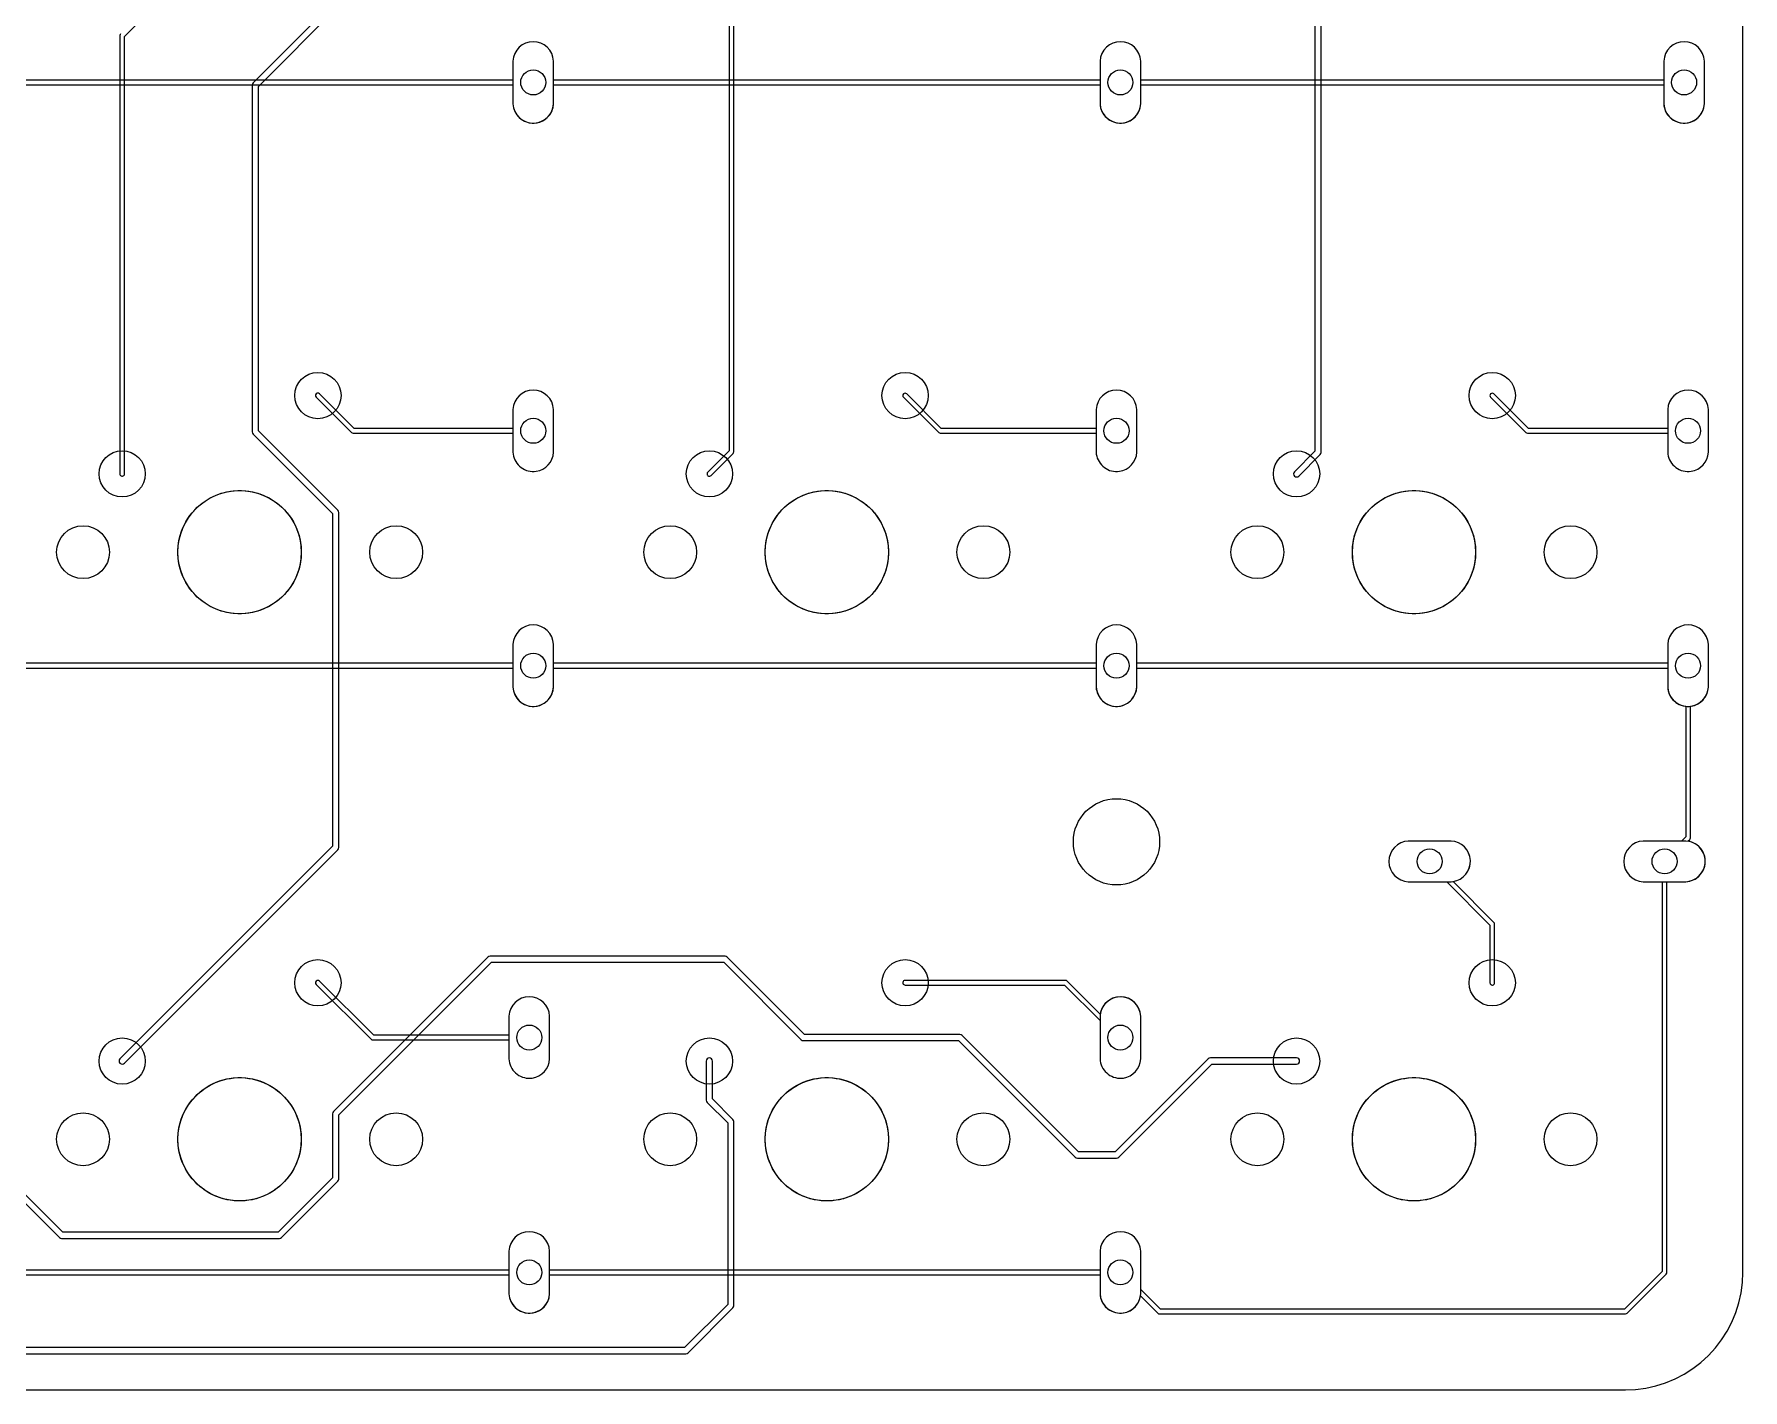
# Model space of a CAD drawing. Header units: millimetres. Extents: x 0 to 364, y 2 to 117.
# Drawn here: x 309.1 to 364.5, y 3.8 to 47.8 of the extents above; entities that cross this region are included whole.
import ezdxf

# ---------------------------------------------------------------- set-up
doc = ezdxf.new("R2010")
doc.units = ezdxf.units.MM

msp = doc.modelspace()

# ---------------------------------------------------------------- linework, layer by layer
at = {"layer": '16_copper'}
for points in [[(331.603, 50.559), (331.603, 34.277), (330.908, 33.582), (330.895, 33.564), (330.888, 33.544), (330.886, 33.522), (330.891, 33.501), (330.901, 33.482), (330.917, 33.467), (330.936, 33.456), (330.957, 33.452), (330.979, 33.454, 0.14139), (331.016, 33.474), (331.733, 34.192, 0.198912), (331.756, 34.246), (331.756, 50.59, 0.198912)], [(350.606, 50.573), (350.606, 34.263), (349.941, 33.599, 1), (350.083, 33.457), (350.777, 34.151, 0.198912), (350.806, 34.222), (350.806, 50.614, 0.198912)], [(318.738, 48.789), (316.159, 46.21, 0.198912), (316.13, 46.139), (316.13, 34.887, 0.198912), (316.159, 34.816), (318.738, 32.237), (318.738, 21.446), (311.841, 14.549, 1), (311.983, 14.407), (318.909, 21.333, 0.198912), (318.938, 21.404), (318.938, 32.279, 0.198912), (318.909, 32.349), (316.33, 34.928), (316.33, 46.098), (318.909, 48.677, 0.198912)], [(311.858, 47.806, 0.198912), (311.836, 47.752), (311.836, 33.528), (311.839, 33.506), (311.848, 33.487), (311.862, 33.47), (311.881, 33.459), (311.902, 33.453), (311.923, 33.453, 0.371202), (311.988, 33.528), (311.988, 47.72), (312.474, 48.206, 0.198912)], [(307.269, 11.359), (309.877, 8.751, 0.198912), (309.948, 8.722), (317.013, 8.722, 0.198912), (317.083, 8.751), (318.909, 10.577, 0.198912), (318.938, 10.647), (318.938, 12.727), (323.891, 17.68), (331.429, 17.68), (333.939, 15.169, 0.198912), (334.01, 15.14), (339.049, 15.14), (342.829, 11.359, 0.198912), (342.9, 11.33), (344.17, 11.33, 0.198912), (344.241, 11.359), (347.259, 14.378), (350.012, 14.378, 1), (350.012, 14.578), (347.218, 14.578, 0.198912), (347.147, 14.549), (344.129, 11.53), (342.941, 11.53), (339.161, 15.311, 0.198912), (339.09, 15.34), (334.051, 15.34), (331.541, 17.851, 0.198912), (331.47, 17.88), (323.85, 17.88, 0.198912), (323.779, 17.851), (318.767, 12.839, 0.198912), (318.738, 12.768), (318.738, 10.689), (316.971, 8.922), (309.99, 8.922), (307.44, 11.471)], [(302.26, 4.98), (330.2, 4.98, 0.198912), (330.271, 5.009), (331.727, 6.465, 0.198912), (331.756, 6.536), (331.756, 12.514, 0.198912), (331.727, 12.585), (331.062, 13.249), (331.062, 14.478, 1), (330.862, 14.478), (330.862, 13.208, 0.198912), (330.891, 13.137), (331.556, 12.473), (331.556, 6.577), (330.159, 5.18), (302.301, 5.18)]]:
    msp.add_lwpolyline(points, format="xyb", dxfattribs=at)
for points in [[(325.344, 44.914, 0.357805), (325.907, 45.535), (325.907, 46.921, 0.952079), (324.587, 46.921), (324.587, 45.535), (324.593, 45.471), (324.606, 45.407), (324.624, 45.345), (324.649, 45.285), (324.68, 45.228), (324.716, 45.174), (324.757, 45.124), (324.803, 45.078), (324.853, 45.037), (324.907, 45), (324.964, 44.97), (325.024, 44.945), (325.086, 44.926), (325.15, 44.914), (325.215, 44.907), (325.279, 44.907)], [(344.394, 44.914, 0.357805), (344.957, 45.535), (344.957, 46.921, 0.952079), (343.637, 46.921), (343.637, 45.535), (343.643, 45.471), (343.656, 45.407), (343.674, 45.345), (343.699, 45.285), (343.73, 45.228), (343.766, 45.174), (343.807, 45.124), (343.853, 45.078), (343.903, 45.037), (343.957, 45), (344.014, 44.97), (344.074, 44.945), (344.136, 44.926), (344.2, 44.914), (344.265, 44.907), (344.329, 44.907)], [(362.682, 44.914, 0.357805), (363.245, 45.535), (363.245, 46.921, 0.952079), (361.925, 46.921), (361.925, 45.535), (361.931, 45.471), (361.944, 45.407), (361.962, 45.345), (361.987, 45.285), (362.018, 45.228), (362.054, 45.174), (362.095, 45.124), (362.141, 45.078), (362.191, 45.037), (362.245, 45), (362.302, 44.97), (362.362, 44.945), (362.424, 44.926), (362.488, 44.914), (362.553, 44.907), (362.617, 44.907)], [(325.344, 33.611, 0.357805), (325.907, 34.232), (325.907, 35.618, 0.952079), (324.587, 35.618), (324.587, 34.232), (324.593, 34.168), (324.606, 34.104), (324.624, 34.042), (324.649, 33.982), (324.68, 33.925), (324.716, 33.871), (324.757, 33.821), (324.803, 33.775), (324.853, 33.734), (324.907, 33.697), (324.964, 33.667), (325.024, 33.642), (325.086, 33.623), (325.15, 33.611), (325.215, 33.604), (325.279, 33.604)], [(344.267, 33.611, 0.357805), (344.83, 34.232), (344.83, 35.618, 0.952079), (343.51, 35.618), (343.51, 34.232), (343.516, 34.168), (343.529, 34.104), (343.547, 34.042), (343.572, 33.982), (343.603, 33.925), (343.639, 33.871), (343.68, 33.821), (343.726, 33.775), (343.776, 33.734), (343.83, 33.697), (343.887, 33.667), (343.947, 33.642), (344.009, 33.623), (344.073, 33.611), (344.138, 33.604), (344.202, 33.604)], [(362.809, 33.611, 0.357805), (363.372, 34.232), (363.372, 35.618, 0.952079), (362.052, 35.618), (362.052, 34.232), (362.058, 34.168), (362.071, 34.104), (362.089, 34.042), (362.114, 33.982), (362.145, 33.925), (362.181, 33.871), (362.222, 33.821), (362.268, 33.775), (362.318, 33.734), (362.372, 33.697), (362.429, 33.667), (362.489, 33.642), (362.551, 33.623), (362.615, 33.611), (362.68, 33.604), (362.744, 33.604)], [(325.344, 25.991, 0.357805), (325.907, 26.612), (325.907, 27.998, 0.952079), (324.587, 27.998), (324.587, 26.612), (324.593, 26.548), (324.606, 26.484), (324.624, 26.422), (324.649, 26.362), (324.68, 26.305), (324.716, 26.251), (324.757, 26.201), (324.803, 26.155), (324.853, 26.114), (324.907, 26.077), (324.964, 26.047), (325.024, 26.022), (325.086, 26.003), (325.15, 25.991), (325.215, 25.984), (325.279, 25.984)], [(344.267, 25.991, 0.357805), (344.83, 26.612), (344.83, 27.998, 0.952079), (343.51, 27.998), (343.51, 26.612), (343.516, 26.548), (343.529, 26.484), (343.547, 26.422), (343.572, 26.362), (343.603, 26.305), (343.639, 26.251), (343.68, 26.201), (343.726, 26.155), (343.776, 26.114), (343.83, 26.077), (343.887, 26.047), (343.947, 26.022), (344.009, 26.003), (344.073, 25.991), (344.138, 25.984), (344.202, 25.984)], [(362.809, 25.991, 0.357805), (363.372, 26.612), (363.372, 27.998, 0.952079), (362.052, 27.998), (362.052, 26.612), (362.058, 26.548), (362.071, 26.484), (362.089, 26.422), (362.114, 26.362), (362.145, 26.305), (362.181, 26.251), (362.222, 26.201), (362.268, 26.155), (362.318, 26.114), (362.372, 26.077), (362.429, 26.047), (362.489, 26.022), (362.551, 26.003), (362.615, 25.991), (362.68, 25.984), (362.744, 25.984)], [(355.087, 20.301, 0.906346), (355.023, 21.615), (353.637, 21.615, 0.952079), (353.637, 20.295), (355.023, 20.295)], [(362.707, 20.301, 0.906346), (362.643, 21.615), (361.257, 21.615, 0.952079), (361.257, 20.295), (362.643, 20.295)], [(325.217, 13.926, 0.357805), (325.78, 14.547), (325.78, 15.933, 0.952079), (324.46, 15.933), (324.46, 14.547), (324.466, 14.483), (324.479, 14.419), (324.497, 14.357), (324.522, 14.297), (324.553, 14.24), (324.589, 14.186), (324.63, 14.136), (324.676, 14.09), (324.726, 14.049), (324.78, 14.012), (324.837, 13.982), (324.897, 13.957), (324.959, 13.938), (325.023, 13.926), (325.088, 13.919), (325.152, 13.919)], [(344.394, 13.926, 0.357805), (344.957, 14.547), (344.957, 15.933, 0.952079), (343.637, 15.933), (343.637, 14.547), (343.643, 14.483), (343.656, 14.419), (343.674, 14.357), (343.699, 14.297), (343.73, 14.24), (343.766, 14.186), (343.807, 14.136), (343.853, 14.09), (343.903, 14.049), (343.957, 14.012), (344.014, 13.982), (344.074, 13.957), (344.136, 13.938), (344.2, 13.926), (344.265, 13.919), (344.329, 13.919)], [(325.217, 6.306, 0.357805), (325.78, 6.927), (325.78, 8.313, 0.952079), (324.46, 8.313), (324.46, 6.927), (324.466, 6.863), (324.479, 6.799), (324.497, 6.737), (324.522, 6.677), (324.553, 6.62), (324.589, 6.566), (324.63, 6.516), (324.676, 6.47), (324.726, 6.429), (324.78, 6.392), (324.837, 6.362), (324.897, 6.337), (324.959, 6.318), (325.023, 6.306), (325.088, 6.299), (325.152, 6.299)], [(344.394, 6.306, 0.357805), (344.957, 6.927), (344.957, 8.313, 0.952079), (343.637, 8.313), (343.637, 6.927), (343.643, 6.863), (343.656, 6.799), (343.674, 6.737), (343.699, 6.677), (343.73, 6.62), (343.766, 6.566), (343.807, 6.516), (343.853, 6.47), (343.903, 6.429), (343.957, 6.392), (344.014, 6.362), (344.074, 6.337), (344.136, 6.318), (344.2, 6.306), (344.265, 6.299), (344.329, 6.299)]]:
    msp.add_lwpolyline(points, format="xyb", close=True, dxfattribs=at)
at = {"layer": '1_copper'}
for points in [[(306.73, 46.152), (324.587, 46.152), (324.587, 45.535, 0.952079), (325.907, 45.535), (325.907, 46.152), (343.637, 46.152), (343.637, 45.535, 0.952079), (344.957, 45.535), (344.957, 46.152), (361.925, 46.152), (361.925, 45.535, 0.952079), (363.245, 45.535), (363.245, 46.921, 0.952079), (361.925, 46.921), (361.925, 46.304), (344.957, 46.304), (344.957, 46.921, 0.952079), (343.637, 46.921), (343.637, 46.304), (325.907, 46.304), (325.907, 46.921, 0.952079), (324.587, 46.921), (324.587, 46.304), (306.73, 46.304)], [(306.73, 7.544), (324.46, 7.544), (324.46, 6.927, 0.952079), (325.78, 6.927), (325.78, 7.544), (343.637, 7.544), (343.637, 6.927, 0.903784), (344.95, 6.859), (345.513, 6.296, 0.198912), (345.567, 6.274), (360.68, 6.274), (360.688, 6.275, 0.169977), (360.734, 6.296), (362.004, 7.566, 0.198912), (362.026, 7.62), (362.026, 20.295), (362.643, 20.295, 0.903784), (362.711, 21.608), (362.766, 21.663, 0.198912), (362.788, 21.717), (362.788, 25.989, 0.366753), (363.372, 26.612), (363.372, 27.998, 0.952079), (362.052, 27.998), (362.052, 27.381), (344.83, 27.381), (344.83, 27.998, 0.952079), (343.51, 27.998), (343.51, 27.381), (325.907, 27.381), (325.907, 27.998, 0.952079), (324.587, 27.998), (324.587, 27.381), (306.857, 27.381)], [(306.857, 27.229), (324.587, 27.229), (324.587, 26.612, 0.952079), (325.907, 26.612), (325.907, 27.229), (343.51, 27.229), (343.51, 26.612, 0.952079), (344.83, 26.612), (344.83, 27.229), (362.052, 27.229), (362.052, 26.612, 0.366753), (362.636, 25.989), (362.636, 21.749), (362.503, 21.615), (361.257, 21.615, 0.952079), (361.257, 20.295), (361.874, 20.295), (361.874, 7.652), (360.648, 6.426), (345.599, 6.426), (344.957, 7.067), (344.957, 8.313, 0.952079), (343.637, 8.313), (343.637, 7.696), (325.78, 7.696), (325.78, 8.313, 0.952079), (324.46, 8.313), (324.46, 7.696), (306.73, 7.696)]]:
    msp.add_lwpolyline(points, format="xyb", dxfattribs=at)
for points in [[(325.344, 33.611, 0.357805), (325.907, 34.232), (325.907, 35.618, 0.952079), (324.587, 35.618), (324.587, 35.001), (319.437, 35.001), (318.316, 36.122, 1), (318.208, 36.014), (319.351, 34.871, 0.198912), (319.405, 34.849), (324.587, 34.849), (324.587, 34.232), (324.593, 34.168), (324.606, 34.104), (324.624, 34.042), (324.649, 33.982), (324.68, 33.925), (324.716, 33.871), (324.757, 33.821), (324.803, 33.775), (324.853, 33.734), (324.907, 33.697), (324.964, 33.667), (325.024, 33.642), (325.086, 33.623), (325.15, 33.611), (325.215, 33.604), (325.279, 33.604)], [(344.267, 33.611, 0.357805), (344.83, 34.232), (344.83, 35.618, 0.952079), (343.51, 35.618), (343.51, 35.001), (338.487, 35.001), (337.366, 36.122, 1), (337.258, 36.014), (338.401, 34.871, 0.198912), (338.455, 34.849), (343.51, 34.849), (343.51, 34.232), (343.516, 34.168), (343.529, 34.104), (343.547, 34.042), (343.572, 33.982), (343.603, 33.925), (343.639, 33.871), (343.68, 33.821), (343.726, 33.775), (343.776, 33.734), (343.83, 33.697), (343.887, 33.667), (343.947, 33.642), (344.009, 33.623), (344.073, 33.611), (344.138, 33.604), (344.202, 33.604)], [(362.809, 33.611, 0.357805), (363.372, 34.232), (363.372, 35.618, 0.952079), (362.052, 35.618), (362.052, 35.001), (357.537, 35.001), (356.416, 36.122, 1), (356.308, 36.014), (357.451, 34.871, 0.198912), (357.505, 34.849), (362.052, 34.849), (362.052, 34.232), (362.058, 34.168), (362.071, 34.104), (362.089, 34.042), (362.114, 33.982), (362.145, 33.925), (362.181, 33.871), (362.222, 33.821), (362.268, 33.775), (362.318, 33.734), (362.372, 33.697), (362.429, 33.667), (362.489, 33.642), (362.551, 33.623), (362.615, 33.611), (362.68, 33.604), (362.744, 33.604)], [(356.373, 16.943, 0.371202), (356.438, 17.018), (356.438, 18.923, 0.198912), (356.416, 18.977), (355.091, 20.302, 0.903784), (355.023, 21.615), (353.637, 21.615, 0.952079), (353.637, 20.295), (354.883, 20.295), (356.286, 18.891), (356.286, 17.018), (356.289, 16.996), (356.298, 16.977), (356.312, 16.96), (356.331, 16.949), (356.352, 16.943)], [(325.217, 13.926, 0.357805), (325.78, 14.547), (325.78, 15.933, 0.952079), (324.46, 15.933), (324.46, 15.316), (320.072, 15.316), (318.316, 17.072, 1), (318.208, 16.964), (319.986, 15.186, 0.198912), (320.04, 15.164), (324.46, 15.164), (324.46, 14.547), (324.466, 14.483), (324.479, 14.419), (324.497, 14.357), (324.522, 14.297), (324.553, 14.24), (324.589, 14.186), (324.63, 14.136), (324.676, 14.09), (324.726, 14.049), (324.78, 14.012), (324.837, 13.982), (324.897, 13.957), (324.959, 13.938), (325.023, 13.926), (325.088, 13.919), (325.152, 13.919)], [(344.394, 13.926, 0.357805), (344.957, 14.547), (344.957, 15.933, 0.903784), (343.644, 16.001), (342.573, 17.072, 0.198912), (342.519, 17.094), (337.312, 17.094, 0.871067), (337.291, 16.945), (337.312, 16.942), (342.487, 16.942), (343.637, 15.793), (343.637, 14.547), (343.643, 14.483), (343.656, 14.419), (343.674, 14.357), (343.699, 14.297), (343.73, 14.24), (343.766, 14.186), (343.807, 14.136), (343.853, 14.09), (343.903, 14.049), (343.957, 14.012), (344.014, 13.982), (344.074, 13.957), (344.136, 13.938), (344.2, 13.926), (344.265, 13.919), (344.329, 13.919)]]:
    msp.add_lwpolyline(points, format="xyb", close=True, dxfattribs=at)
at = {"layer": 'drills_NPTH'}
for centre in [(315.722, 30.988), (334.772, 30.988), (353.822, 30.988), (315.722, 11.938), (334.772, 11.938), (353.822, 11.938)]:
    msp.add_circle(centre, 2, dxfattribs=at)
at = {"layer": 'drills_PTH'}
for centre, radius in [((325.247, 46.228), 0.406), ((344.297, 46.228), 0.406), ((362.585, 46.228), 0.406), ((318.262, 36.068), 0.75), ((337.312, 36.068), 0.75), ((356.362, 36.068), 0.75), ((325.247, 34.925), 0.406), ((344.17, 34.925), 0.406), ((362.712, 34.925), 0.406), ((311.912, 33.528), 0.75), ((330.962, 33.528), 0.75), ((350.012, 33.528), 0.75), ((310.642, 30.988), 0.857), ((320.802, 30.988), 0.857), ((329.692, 30.988), 0.857), ((339.852, 30.988), 0.857), ((348.742, 30.988), 0.857), ((358.902, 30.988), 0.857), ((325.247, 27.305), 0.406), ((344.17, 27.305), 0.406), ((362.712, 27.305), 0.406), ((344.17, 21.59), 1.4), ((354.33, 20.955), 0.406), ((361.95, 20.955), 0.406), ((318.262, 17.018), 0.75), ((337.312, 17.018), 0.75), ((356.362, 17.018), 0.75), ((325.12, 15.24), 0.406), ((344.297, 15.24), 0.406), ((311.912, 14.478), 0.75), ((330.962, 14.478), 0.75), ((350.012, 14.478), 0.75), ((310.642, 11.938), 0.857), ((320.802, 11.938), 0.857), ((329.692, 11.938), 0.857), ((339.852, 11.938), 0.857), ((348.742, 11.938), 0.857), ((358.902, 11.938), 0.857), ((325.12, 7.62), 0.406), ((344.297, 7.62), 0.406)]:
    msp.add_circle(centre, radius, dxfattribs=at)
at = {"layer": 'holes'}
for points in [[(317.722, 30.928), (317.715, 30.807), (317.7, 30.687), (317.679, 30.568), (317.65, 30.451), (317.614, 30.335), (317.571, 30.222), (317.521, 30.112), (317.465, 30.005), (317.402, 29.901), (317.334, 29.802), (317.259, 29.707), (317.179, 29.616), (317.094, 29.531), (317.003, 29.451), (316.908, 29.376), (316.809, 29.308), (316.705, 29.245), (316.598, 29.189), (316.488, 29.139), (316.375, 29.096), (316.259, 29.06), (316.142, 29.031), (316.023, 29.01), (315.903, 28.995), (315.782, 28.988), (315.662, 28.988), (315.541, 28.995), (315.421, 29.01), (315.302, 29.031), (315.185, 29.06), (315.069, 29.096), (314.956, 29.139), (314.846, 29.189), (314.739, 29.245), (314.635, 29.308), (314.536, 29.376), (314.441, 29.451), (314.35, 29.531), (314.265, 29.616), (314.185, 29.707), (314.11, 29.802), (314.042, 29.901), (313.979, 30.005), (313.923, 30.112), (313.873, 30.222), (313.83, 30.335), (313.794, 30.451), (313.765, 30.568), (313.744, 30.687), (313.729, 30.807), (313.722, 30.928), (313.722, 31.048), (313.729, 31.169), (313.744, 31.289), (313.765, 31.408), (313.794, 31.525), (313.83, 31.641), (313.873, 31.754), (313.923, 31.864), (313.979, 31.971), (314.042, 32.075), (314.11, 32.174), (314.185, 32.269), (314.265, 32.36), (314.35, 32.445), (314.441, 32.525), (314.536, 32.6), (314.635, 32.668), (314.739, 32.731), (314.846, 32.787), (314.956, 32.837), (315.069, 32.88), (315.185, 32.916), (315.302, 32.945), (315.421, 32.966), (315.541, 32.981), (315.662, 32.988), (315.782, 32.988), (315.903, 32.981), (316.023, 32.966), (316.142, 32.945), (316.259, 32.916), (316.375, 32.88), (316.488, 32.837), (316.598, 32.787), (316.705, 32.731), (316.809, 32.668), (316.908, 32.6), (317.003, 32.525), (317.094, 32.445), (317.179, 32.36), (317.259, 32.269), (317.334, 32.174), (317.402, 32.075), (317.465, 31.971), (317.521, 31.864), (317.571, 31.754), (317.614, 31.641), (317.65, 31.525), (317.679, 31.408), (317.7, 31.289), (317.715, 31.169), (317.722, 31.048), (317.722, 30.928)], [(336.772, 30.928), (336.765, 30.807), (336.75, 30.687), (336.729, 30.568), (336.7, 30.451), (336.664, 30.335), (336.621, 30.222), (336.571, 30.112), (336.515, 30.005), (336.452, 29.901), (336.384, 29.802), (336.309, 29.707), (336.229, 29.616), (336.144, 29.531), (336.053, 29.451), (335.958, 29.376), (335.859, 29.308), (335.755, 29.245), (335.648, 29.189), (335.538, 29.139), (335.425, 29.096), (335.309, 29.06), (335.192, 29.031), (335.073, 29.01), (334.953, 28.995), (334.832, 28.988), (334.712, 28.988), (334.591, 28.995), (334.471, 29.01), (334.352, 29.031), (334.235, 29.06), (334.119, 29.096), (334.006, 29.139), (333.896, 29.189), (333.789, 29.245), (333.685, 29.308), (333.586, 29.376), (333.491, 29.451), (333.4, 29.531), (333.315, 29.616), (333.235, 29.707), (333.16, 29.802), (333.092, 29.901), (333.029, 30.005), (332.973, 30.112), (332.923, 30.222), (332.88, 30.335), (332.844, 30.451), (332.815, 30.568), (332.794, 30.687), (332.779, 30.807), (332.772, 30.928), (332.772, 31.048), (332.779, 31.169), (332.794, 31.289), (332.815, 31.408), (332.844, 31.525), (332.88, 31.641), (332.923, 31.754), (332.973, 31.864), (333.029, 31.971), (333.092, 32.075), (333.16, 32.174), (333.235, 32.269), (333.315, 32.36), (333.4, 32.445), (333.491, 32.525), (333.586, 32.6), (333.685, 32.668), (333.789, 32.731), (333.896, 32.787), (334.006, 32.837), (334.119, 32.88), (334.235, 32.916), (334.352, 32.945), (334.471, 32.966), (334.591, 32.981), (334.712, 32.988), (334.832, 32.988), (334.953, 32.981), (335.073, 32.966), (335.192, 32.945), (335.309, 32.916), (335.425, 32.88), (335.538, 32.837), (335.648, 32.787), (335.755, 32.731), (335.859, 32.668), (335.958, 32.6), (336.053, 32.525), (336.144, 32.445), (336.229, 32.36), (336.309, 32.269), (336.384, 32.174), (336.452, 32.075), (336.515, 31.971), (336.571, 31.864), (336.621, 31.754), (336.664, 31.641), (336.7, 31.525), (336.729, 31.408), (336.75, 31.289), (336.765, 31.169), (336.772, 31.048), (336.772, 30.928)], [(355.822, 30.928), (355.815, 30.807), (355.8, 30.687), (355.779, 30.568), (355.75, 30.451), (355.714, 30.335), (355.671, 30.222), (355.621, 30.112), (355.565, 30.005), (355.502, 29.901), (355.434, 29.802), (355.359, 29.707), (355.279, 29.616), (355.194, 29.531), (355.103, 29.451), (355.008, 29.376), (354.909, 29.308), (354.805, 29.245), (354.698, 29.189), (354.588, 29.139), (354.475, 29.096), (354.359, 29.06), (354.242, 29.031), (354.123, 29.01), (354.003, 28.995), (353.882, 28.988), (353.762, 28.988), (353.641, 28.995), (353.521, 29.01), (353.402, 29.031), (353.285, 29.06), (353.169, 29.096), (353.056, 29.139), (352.946, 29.189), (352.839, 29.245), (352.735, 29.308), (352.636, 29.376), (352.541, 29.451), (352.45, 29.531), (352.365, 29.616), (352.285, 29.707), (352.21, 29.802), (352.142, 29.901), (352.079, 30.005), (352.023, 30.112), (351.973, 30.222), (351.93, 30.335), (351.894, 30.451), (351.865, 30.568), (351.844, 30.687), (351.829, 30.807), (351.822, 30.928), (351.822, 31.048), (351.829, 31.169), (351.844, 31.289), (351.865, 31.408), (351.894, 31.525), (351.93, 31.641), (351.973, 31.754), (352.023, 31.864), (352.079, 31.971), (352.142, 32.075), (352.21, 32.174), (352.285, 32.269), (352.365, 32.36), (352.45, 32.445), (352.541, 32.525), (352.636, 32.6), (352.735, 32.668), (352.839, 32.731), (352.946, 32.787), (353.056, 32.837), (353.169, 32.88), (353.285, 32.916), (353.402, 32.945), (353.521, 32.966), (353.641, 32.981), (353.762, 32.988), (353.882, 32.988), (354.003, 32.981), (354.123, 32.966), (354.242, 32.945), (354.359, 32.916), (354.475, 32.88), (354.588, 32.837), (354.698, 32.787), (354.805, 32.731), (354.909, 32.668), (355.008, 32.6), (355.103, 32.525), (355.194, 32.445), (355.279, 32.36), (355.359, 32.269), (355.434, 32.174), (355.502, 32.075), (355.565, 31.971), (355.621, 31.864), (355.671, 31.754), (355.714, 31.641), (355.75, 31.525), (355.779, 31.408), (355.8, 31.289), (355.815, 31.169), (355.822, 31.048), (355.822, 30.928)], [(317.722, 11.878), (317.715, 11.757), (317.7, 11.637), (317.679, 11.518), (317.65, 11.401), (317.614, 11.285), (317.571, 11.172), (317.521, 11.062), (317.465, 10.955), (317.402, 10.851), (317.334, 10.752), (317.259, 10.657), (317.179, 10.566), (317.094, 10.481), (317.003, 10.401), (316.908, 10.326), (316.809, 10.258), (316.705, 10.195), (316.598, 10.139), (316.488, 10.089), (316.375, 10.046), (316.259, 10.01), (316.142, 9.981), (316.023, 9.96), (315.903, 9.945), (315.782, 9.938), (315.662, 9.938), (315.541, 9.945), (315.421, 9.96), (315.302, 9.981), (315.185, 10.01), (315.069, 10.046), (314.956, 10.089), (314.846, 10.139), (314.739, 10.195), (314.635, 10.258), (314.536, 10.326), (314.441, 10.401), (314.35, 10.481), (314.265, 10.566), (314.185, 10.657), (314.11, 10.752), (314.042, 10.851), (313.979, 10.955), (313.923, 11.062), (313.873, 11.172), (313.83, 11.285), (313.794, 11.401), (313.765, 11.518), (313.744, 11.637), (313.729, 11.757), (313.722, 11.878), (313.722, 11.998), (313.729, 12.119), (313.744, 12.239), (313.765, 12.358), (313.794, 12.475), (313.83, 12.591), (313.873, 12.704), (313.923, 12.814), (313.979, 12.921), (314.042, 13.025), (314.11, 13.124), (314.185, 13.219), (314.265, 13.31), (314.35, 13.395), (314.441, 13.475), (314.536, 13.55), (314.635, 13.618), (314.739, 13.681), (314.846, 13.737), (314.956, 13.787), (315.069, 13.83), (315.185, 13.866), (315.302, 13.895), (315.421, 13.916), (315.541, 13.931), (315.662, 13.938), (315.782, 13.938), (315.903, 13.931), (316.023, 13.916), (316.142, 13.895), (316.259, 13.866), (316.375, 13.83), (316.488, 13.787), (316.598, 13.737), (316.705, 13.681), (316.809, 13.618), (316.908, 13.55), (317.003, 13.475), (317.094, 13.395), (317.179, 13.31), (317.259, 13.219), (317.334, 13.124), (317.402, 13.025), (317.465, 12.921), (317.521, 12.814), (317.571, 12.704), (317.614, 12.591), (317.65, 12.475), (317.679, 12.358), (317.7, 12.239), (317.715, 12.119), (317.722, 11.998), (317.722, 11.878)], [(336.772, 11.878), (336.765, 11.757), (336.75, 11.637), (336.729, 11.518), (336.7, 11.401), (336.664, 11.285), (336.621, 11.172), (336.571, 11.062), (336.515, 10.955), (336.452, 10.851), (336.384, 10.752), (336.309, 10.657), (336.229, 10.566), (336.144, 10.481), (336.053, 10.401), (335.958, 10.326), (335.859, 10.258), (335.755, 10.195), (335.648, 10.139), (335.538, 10.089), (335.425, 10.046), (335.309, 10.01), (335.192, 9.981), (335.073, 9.96), (334.953, 9.945), (334.832, 9.938), (334.712, 9.938), (334.591, 9.945), (334.471, 9.96), (334.352, 9.981), (334.235, 10.01), (334.119, 10.046), (334.006, 10.089), (333.896, 10.139), (333.789, 10.195), (333.685, 10.258), (333.586, 10.326), (333.491, 10.401), (333.4, 10.481), (333.315, 10.566), (333.235, 10.657), (333.16, 10.752), (333.092, 10.851), (333.029, 10.955), (332.973, 11.062), (332.923, 11.172), (332.88, 11.285), (332.844, 11.401), (332.815, 11.518), (332.794, 11.637), (332.779, 11.757), (332.772, 11.878), (332.772, 11.998), (332.779, 12.119), (332.794, 12.239), (332.815, 12.358), (332.844, 12.475), (332.88, 12.591), (332.923, 12.704), (332.973, 12.814), (333.029, 12.921), (333.092, 13.025), (333.16, 13.124), (333.235, 13.219), (333.315, 13.31), (333.4, 13.395), (333.491, 13.475), (333.586, 13.55), (333.685, 13.618), (333.789, 13.681), (333.896, 13.737), (334.006, 13.787), (334.119, 13.83), (334.235, 13.866), (334.352, 13.895), (334.471, 13.916), (334.591, 13.931), (334.712, 13.938), (334.832, 13.938), (334.953, 13.931), (335.073, 13.916), (335.192, 13.895), (335.309, 13.866), (335.425, 13.83), (335.538, 13.787), (335.648, 13.737), (335.755, 13.681), (335.859, 13.618), (335.958, 13.55), (336.053, 13.475), (336.144, 13.395), (336.229, 13.31), (336.309, 13.219), (336.384, 13.124), (336.452, 13.025), (336.515, 12.921), (336.571, 12.814), (336.621, 12.704), (336.664, 12.591), (336.7, 12.475), (336.729, 12.358), (336.75, 12.239), (336.765, 12.119), (336.772, 11.998), (336.772, 11.878)], [(355.822, 11.878), (355.815, 11.757), (355.8, 11.637), (355.779, 11.518), (355.75, 11.401), (355.714, 11.285), (355.671, 11.172), (355.621, 11.062), (355.565, 10.955), (355.502, 10.851), (355.434, 10.752), (355.359, 10.657), (355.279, 10.566), (355.194, 10.481), (355.103, 10.401), (355.008, 10.326), (354.909, 10.258), (354.805, 10.195), (354.698, 10.139), (354.588, 10.089), (354.475, 10.046), (354.359, 10.01), (354.242, 9.981), (354.123, 9.96), (354.003, 9.945), (353.882, 9.938), (353.762, 9.938), (353.641, 9.945), (353.521, 9.96), (353.402, 9.981), (353.285, 10.01), (353.169, 10.046), (353.056, 10.089), (352.946, 10.139), (352.839, 10.195), (352.735, 10.258), (352.636, 10.326), (352.541, 10.401), (352.45, 10.481), (352.365, 10.566), (352.285, 10.657), (352.21, 10.752), (352.142, 10.851), (352.079, 10.955), (352.023, 11.062), (351.973, 11.172), (351.93, 11.285), (351.894, 11.401), (351.865, 11.518), (351.844, 11.637), (351.829, 11.757), (351.822, 11.878), (351.822, 11.998), (351.829, 12.119), (351.844, 12.239), (351.865, 12.358), (351.894, 12.475), (351.93, 12.591), (351.973, 12.704), (352.023, 12.814), (352.079, 12.921), (352.142, 13.025), (352.21, 13.124), (352.285, 13.219), (352.365, 13.31), (352.45, 13.395), (352.541, 13.475), (352.636, 13.55), (352.735, 13.618), (352.839, 13.681), (352.946, 13.737), (353.056, 13.787), (353.169, 13.83), (353.285, 13.866), (353.402, 13.895), (353.521, 13.916), (353.641, 13.931), (353.762, 13.938), (353.882, 13.938), (354.003, 13.931), (354.123, 13.916), (354.242, 13.895), (354.359, 13.866), (354.475, 13.83), (354.588, 13.787), (354.698, 13.737), (354.805, 13.681), (354.909, 13.618), (355.008, 13.55), (355.103, 13.475), (355.194, 13.395), (355.279, 13.31), (355.359, 13.219), (355.434, 13.124), (355.502, 13.025), (355.565, 12.921), (355.621, 12.814), (355.671, 12.704), (355.714, 12.591), (355.75, 12.475), (355.779, 12.358), (355.8, 12.239), (355.815, 12.119), (355.822, 11.998), (355.822, 11.878)]]:
    msp.add_lwpolyline(points, close=True, dxfattribs=at)
at = {"layer": 'outline'}
msp.add_lwpolyline([(184.15, 3.81), (360.68, 3.81), (361.012, 3.824), (361.342, 3.868), (361.666, 3.94), (361.983, 4.04), (362.29, 4.167), (362.585, 4.32), (362.865, 4.499), (363.129, 4.701), (363.374, 4.926), (363.599, 5.171), (363.801, 5.435), (363.98, 5.715), (364.133, 6.01), (364.26, 6.317), (364.36, 6.634), (364.432, 6.958), (364.476, 7.288), (364.49, 7.62), (364.49, 114.3)], dxfattribs=at)

doc.saveas('drawing.dxf')
